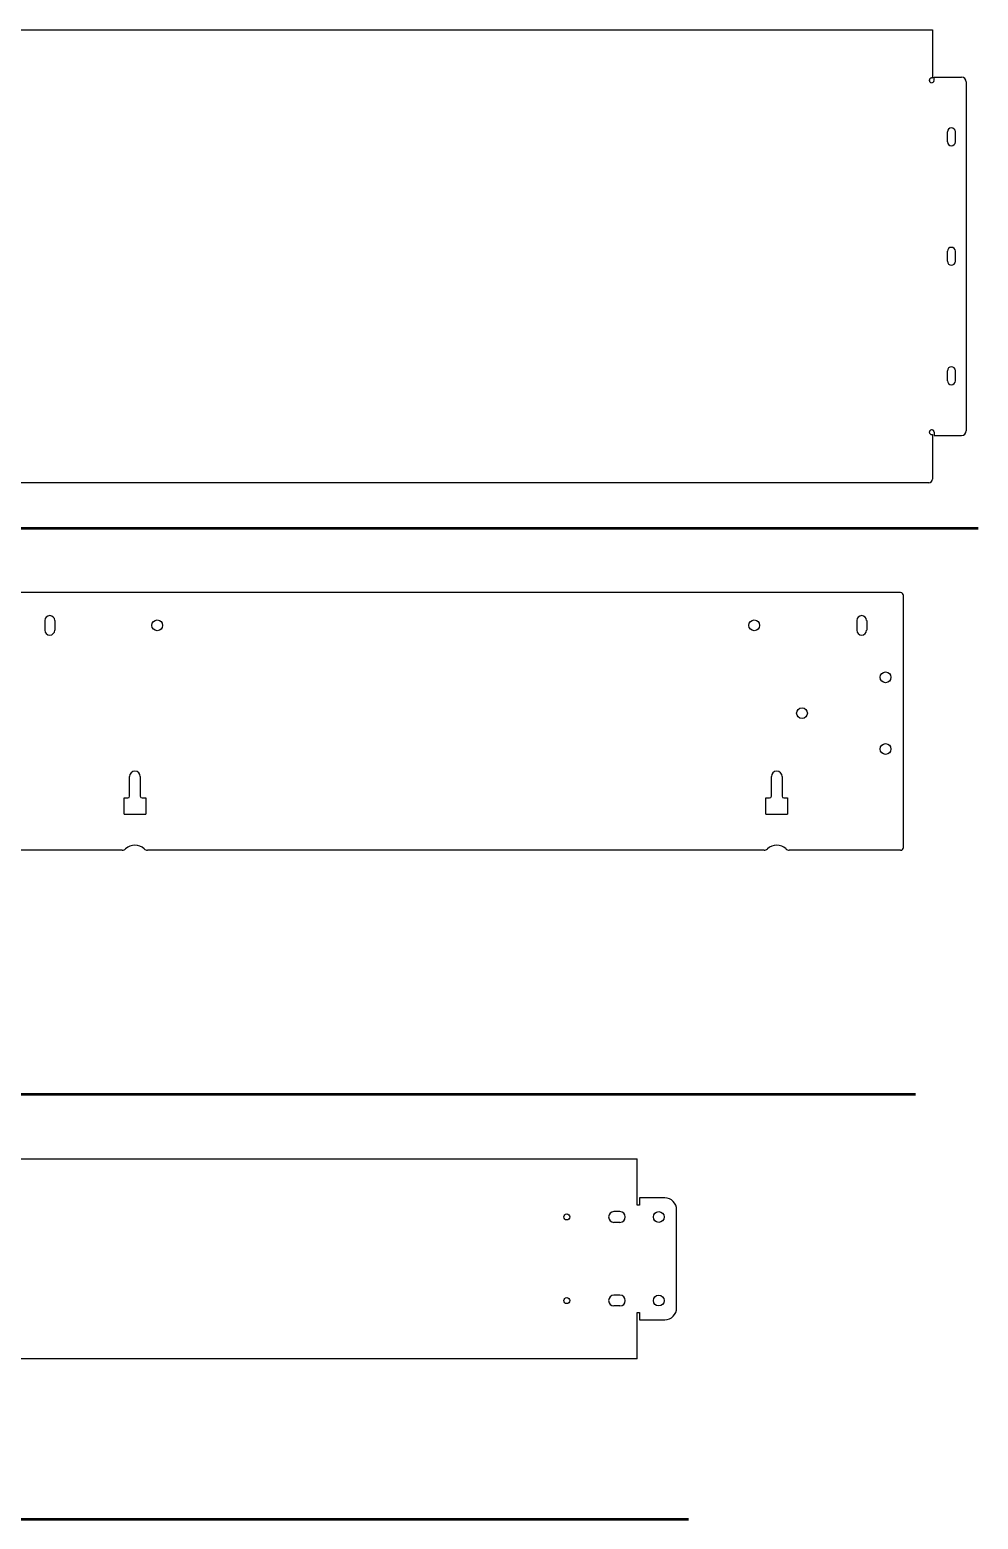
# Model space of a CAD drawing. Header units: millimetres. Extents: x -192 to 1381, y -1150 to 2027.
# Drawn here: x 586 to 1381, y -832 to 415 of the extents above; entities that cross this region are included whole.
import ezdxf

# ---------------------------------------------------------------- set-up
doc = ezdxf.new("R2010")
doc.units = ezdxf.units.MM
doc.linetypes.add('SLD-Katı', pattern=[0])
doc.layers.add('SRC_GEOMETRY', color=7, linetype='SLD-Katı')
doc.layers.add('SRC_SEPARATOR', color=7, linetype='SLD-Katı', lineweight=50, true_color=0xffffff)

msp = doc.modelspace()

# ---------------------------------------------------------------- linework, layer by layer
at = {"layer": 'SRC_GEOMETRY', "color": 7, "linetype": 'SLD-Katı'}
for p, q in [((-153.4, 414.9), (1342.4, 414.9)), ((1342.4, 414.9), (1342.4, 374.6)), ((1340.4, 374.1), (1340.2, 373.8)), ((1340.8, 374.4), (1340.4, 374.1)), ((1341.1, 374.5), (1340.8, 374.4)), ((1341.5, 374.6), (1341.1, 374.5)), ((1341.8, 374.6), (1342.4, 374.6)), ((1343.8, 372.6), (1343.8, 375.3)), ((1343.8, 375.3), (1366.8, 375.3)), ((1339.9, 373.1), (1339.8, 372.8)), ((1339.8, 372.8), (1339.8, 372.3)), ((1340, 373.5), (1339.9, 373.1)), ((1340.2, 373.8), (1340, 373.5)), ((1341.5, 370.7), (1341.9, 370.6)), ((1341.9, 370.6), (1342.3, 370.7)), ((1342.3, 370.7), (1342.6, 370.8)), ((1342.6, 370.8), (1343, 371)), ((1343, 371), (1343.3, 371.3)), ((1343.3, 371.3), (1343.5, 371.6)), ((1343.5, 371.6), (1343.7, 372)), ((1343.7, 372), (1343.8, 372.3)), ((1370.8, 371.3), (1370.8, 79.3)), ((1355, 321.1), (1355, 329.5)), ((1361.6, 321.1), (1361.6, 329.5)), ((1355, 221.1), (1355, 229.5)), ((1361.6, 221.1), (1361.6, 229.5)), ((1355, 121.1), (1355, 129.5)), ((1361.6, 121.1), (1361.6, 129.5)), ((1339.8, 78.3), (1339.8, 78)), ((1339.8, 78), (1339.9, 77.6)), ((1339.9, 77.6), (1340, 77.2)), ((1340, 77.2), (1340.2, 76.9)), ((1340.2, 76.9), (1340.4, 76.6)), ((1340.4, 76.6), (1340.8, 76.3)), ((1340.8, 76.3), (1341.1, 76.2)), ((1341.1, 76.2), (1341.5, 76.1)), ((1341.9, 80.1), (1341.5, 80)), ((1341.8, 76.1), (1342.4, 76.1)), ((1342.3, 80), (1341.9, 80.1)), ((1342.6, 79.9), (1342.3, 80)), ((1342.4, 76.1), (1342.4, 38.8)), ((1343, 79.7), (1342.6, 79.9)), ((1343.3, 79.4), (1343, 79.7)), ((1343.5, 79.1), (1343.3, 79.4)), ((1343.7, 78.7), (1343.5, 79.1)), ((1343.8, 78.3), (1343.7, 78.7)), ((1343.8, 78.1), (1343.8, 75.3)), ((1343.8, 75.3), (1366.8, 75.3)), ((1339.4, 35.8), (-150.4, 35.8)), ((1315.7, -56.2), (-179.3, -56.2)), ((1318.2, -269.4), (1318.2, -58.7)), ((599.1, -79.6), (599.1, -87.6)), ((607.4, -79.6), (607.4, -87.6)), ((1279.1, -79.6), (1279.1, -87.6)), ((1287.4, -79.6), (1287.4, -87.6)), ((670, -226.6), (670, -210.1)), ((679, -210.1), (679, -226.6)), ((1207.5, -226.6), (1207.5, -210.1)), ((1216.5, -210.1), (1216.5, -226.6)), ((665.5, -228.1), (668.5, -228.1)), ((665.5, -241.5), (665.5, -228.1)), ((680.5, -228.1), (683.5, -228.1)), ((683.5, -228.1), (683.5, -241.5)), ((1203, -228.1), (1206, -228.1)), ((1203, -241.5), (1203, -228.1)), ((1218, -228.1), (1221, -228.1)), ((1221, -228.1), (1221, -241.5)), ((665.5, -241.5), (683.5, -241.5)), ((1203, -241.5), (1221, -241.5)), ((663.9, -271.9), (472.5, -271.9)), ((1201.4, -271.9), (685, -271.9)), ((1315.7, -271.9), (1222.5, -271.9)), ((-148.8, -530), (1095.2, -530)), ((1095.2, -568.8), (1095.2, -530)), ((1097.2, -568.8), (1095.2, -568.8)), ((1097.2, -562.8), (1097.2, -568.8)), ((1118.2, -562.8), (1097.2, -562.8)), ((1128.2, -654.8), (1128.2, -572.8)), ((1080.7, -574.3), (1075.7, -574.3)), ((1080.7, -583.3), (1075.7, -583.3)), ((1080.7, -644.3), (1075.7, -644.3)), ((1080.7, -653.3), (1075.7, -653.3)), ((1095.2, -658.8), (1097.2, -658.8)), ((1095.2, -697.6), (1095.2, -658.8)), ((1097.2, -658.8), (1097.2, -664.8)), ((1097.2, -664.8), (1118.2, -664.8)), ((1095.2, -697.6), (-148.8, -697.6))]:
    msp.add_line(p, q, dxfattribs=at)
for centre, radius in [((693.2, -83.6), 4.5), ((1193.2, -83.6), 4.5), ((1303.2, -127.1), 4.5), ((1233.2, -157.1), 4.5), ((1303.2, -187.1), 4.5), ((1036.2, -578.8), 2.5), ((1113.2, -578.8), 4.5), ((1036.2, -648.8), 2.5), ((1113.2, -648.8), 4.5)]:
    msp.add_circle(centre, radius, dxfattribs=at)
for centre, radius, start, end in [((1341.8, 372.6), 2, 90, 98.413), ((1366.8, 371.3), 4, 0, 90), ((1341.8, 372.6), 2, 188.4211, 261.5789), ((1341.8, 372.6), 2, 351.587, 0), ((1358.3, 329.5), 3.3, 0, 180), ((1358.3, 321.1), 3.3, 180, 0), ((1358.3, 229.5), 3.3, 0, 180), ((1358.3, 221.1), 3.3, 180, 0), ((1358.3, 129.5), 3.3, 0, 180), ((1358.3, 121.1), 3.3, 180, 0), ((1341.8, 78.1), 2, 98.4211, 171.5789), ((1341.8, 78.1), 2, 261.587, 270), ((1341.8, 78.1), 2, 0, 8.413), ((1366.8, 79.3), 4, 270, 0), ((1339.4, 38.8), 3, 270, 0), ((1315.7, -58.7), 2.5, 0, 90), ((603.2, -79.6), 4.12, 0, 180), ((1283.2, -79.6), 4.12, 0, 180), ((603.2, -87.6), 4.12, 180, 0), ((1283.2, -87.6), 4.12, 180, 0), ((674.5, -210.1), 4.5, 0, 180), ((1212, -210.1), 4.5, 0, 180), ((668.5, -226.6), 1.5, 270, 0), ((680.5, -226.6), 1.5, 180, 270), ((1206, -226.6), 1.5, 270, 0), ((1218, -226.6), 1.5, 180, 270), ((663.9, -267.9), 4, 270, 313.8371), ((674.5, -278.9), 11.3, 46.1629, 133.8371), ((685, -267.9), 4, 226.1629, 270), ((1201.4, -267.9), 4, 270, 313.8371), ((1212, -278.9), 11.3, 46.1629, 133.8371), ((1222.5, -267.9), 4, 226.1629, 270), ((1315.7, -269.4), 2.5, 270, 0), ((1118.2, -572.8), 10, 0, 90), ((1075.7, -578.8), 4.5, 90, 270), ((1080.7, -578.8), 4.5, 270, 90), ((1075.7, -648.8), 4.5, 90, 270), ((1080.7, -648.8), 4.5, 270, 90), ((1118.2, -654.8), 10, 270, 0)]:
    msp.add_arc(centre, radius, start, end, dxfattribs=at)
at = {"layer": 'SRC_SEPARATOR', "color": 7, "linetype": 'SLD-Katı', "lineweight": 50, "true_color": 0xffffff}
for p, q in [((-191.8, -2.2), (1380.8, -2.2)), ((-191.8, -476), (1328.2, -476)), ((-191.8, -831.8), (1138.2, -831.8))]:
    msp.add_line(p, q, dxfattribs=at)

doc.saveas('drawing.dxf')
